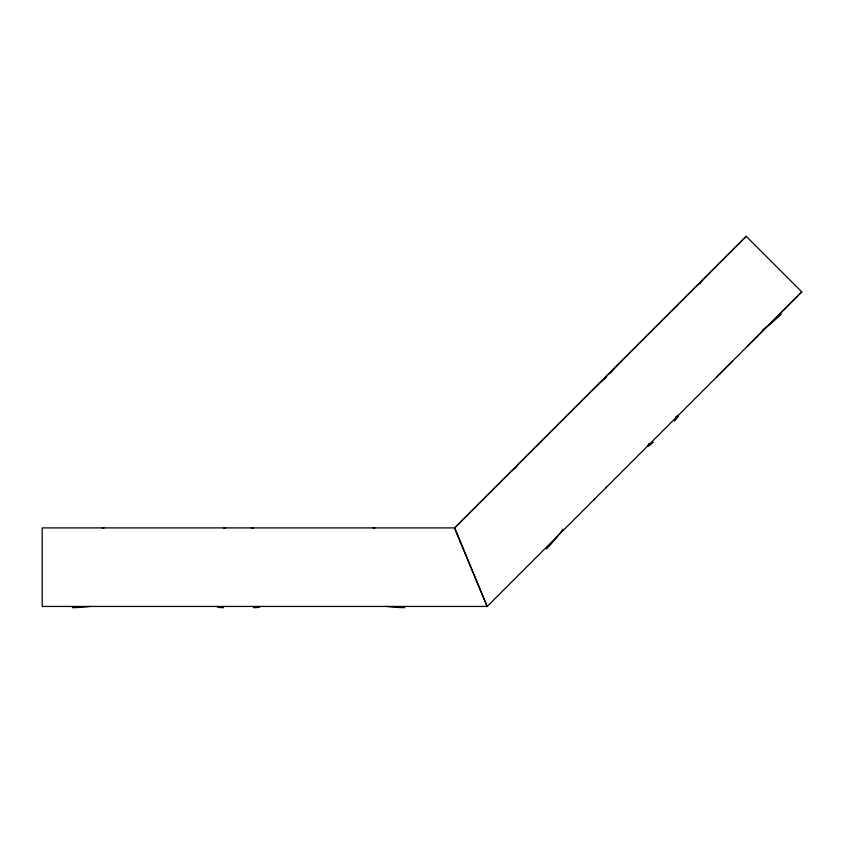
<?xml version="1.0" encoding="UTF-8"?>
<svg xmlns="http://www.w3.org/2000/svg" width="844" height="844" viewBox="0 0 844 844"><rect width="100%" height="100%" fill="white"/><g stroke="black" fill="none" stroke-linecap="round" stroke-linejoin="round"><path stroke-width="1.27" d="M746.265 236.341L454.483 528.154L487.083 606.562L801.8 291.876L746.265 236.341L454.547 528.017M801.8 291.876L747.256 346.451M539.126 443.469L538.029 444.566L538.662 443.933M675.78 306.826L676.867 305.728L675.506 307.089M594.661 499.004L593.564 500.112L594.208 499.479M719.489 374.166L720.101 373.565M754.905 338.771L755.38 338.296M784.909 308.767L784.108 309.569M677.774 415.87L678.259 415.385L674.767 418.94M730.049 363.616L732.413 361.264L716.936 376.751M756.657 336.999L757.68 335.975M605.886 487.821L606.488 487.21M647.992 445.716L650.102 443.606M454.853 527.901L42.2 527.901L42.2 606.446L487.273 606.446L454.737 527.901M487.02 605.581L487.02 606.446M511.105 471.501A21.353 2.173 -50.9 0 1 516.117 467.671M562.99 529.146A21.353 2.173 -50.9 0 1 546.363 549.033M596.887 385.74A21.353 2.173 -39.1 0 1 606.604 377.025M675.749 416.683A21.353 2.173 -39.1 0 1 674.419 421.008M700.066 283.911A21.353 2.163 -39.1 0 1 703.801 278.805M781.333 314.063A21.353 2.163 -39.1 0 1 762.406 329.993M610.159 373.259A21.353 2.163 -50.9 0 1 618.019 364.566M653.277 442.087A21.353 2.163 -50.9 0 1 648.466 444.408M648.688 443.944A21.353 2.163 -50.9 0 1 648.952 443.416M404.656 607.659A21.353 2.163 5.9 0 1 386.309 606.393M372.995 527.933A21.353 2.163 5.9 0 1 374.757 527.911M223.565 607.659A21.353 2.163 -5.9 0 1 217.552 606.393M251.449 527.933A21.353 2.163 -5.9 0 1 253.453 527.911M90.698 606.393A21.353 2.163 -5.9 0 1 72.362 607.659M102.251 527.911A21.353 2.163 -5.9 0 1 104.012 527.933M259.467 606.393A21.353 2.163 5.9 0 1 253.453 607.659M223.565 527.911A21.353 2.163 5.9 0 1 225.57 527.933M702.482 280.092L701.881 280.736L702.482 280.092"/></g></svg>
